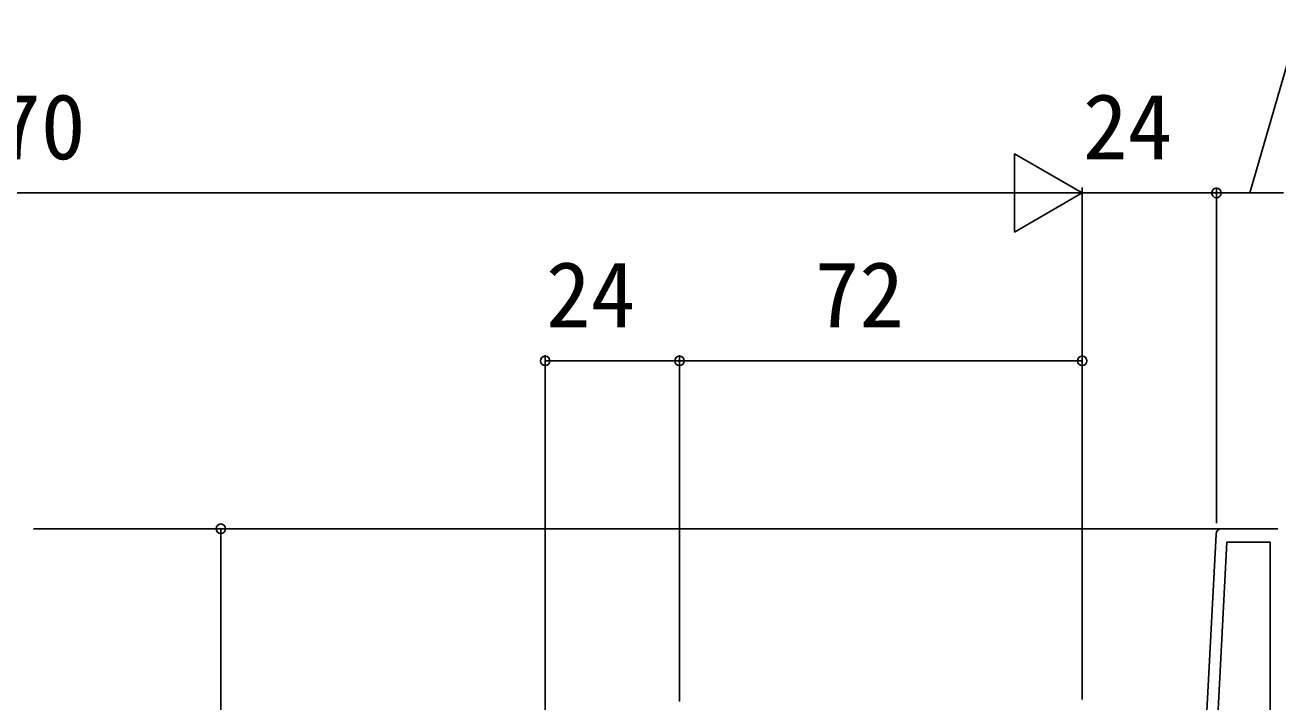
# Model space of a CAD drawing. Units: millimetres, scale not verified. Extents: x -700 to 700, y -1043 to 1038.
# Drawn here: x 257.5 to 481.5, y -602.2 to -481.3 of the extents above; entities that cross this region are included whole.
import ezdxf
from ezdxf.enums import TextEntityAlignment as Align

# ---------------------------------------------------------------- set-up
doc = ezdxf.new("R2010")
doc.units = ezdxf.units.MM
doc.header["$LTSCALE"] = 6
for name, color, linetype in [('0-2_YKK_11', 7, 'Continuous'), ('0-3_YKK_12', 2, 'Continuous'), ('0-6_YKK_D', 6, 'Continuous')]:
    doc.layers.add(name, color=color, linetype=linetype)
doc.styles.add('ＭＳ ゴシック', font='')
doc.styles.get('ＭＳ ゴシック').set_extended_font_data('MS Gothic')

msp = doc.modelspace()

# ---------------------------------------------------------------- linework, layer by layer
at = {"layer": '0-2_YKK_11'}
msp.add_line((471.449, -571.3), (481.5, -571.3), dxfattribs=at)
msp.add_lwpolyline([(441.674, -622.515), (447.3, -623.507), (447.3, -618.7), (441.944, -618.7), (441.076, -619.242), (440.5, -618.923), (440.5, -616.3), (468.142, -616.3), (470.45, -572.248)], dxfattribs=at)
msp.add_lwpolyline([(470.144, -616.3), (472.377, -573.7), (480.1, -573.7), (480.1, -616.3)], close=True, dxfattribs=at)
msp.add_arc((471.449, -572.3), 1, 90, 176.99997, dxfattribs=at)
at = {"layer": '0-3_YKK_12'}
msp.add_line((259.002, -571.296), (471.449, -571.3), dxfattribs=at)
at = {"layer": '0-6_YKK_D'}
for p, q in [((446.502, -511.297), (434.378, -504.297)), ((434.378, -504.297), (434.378, -518.297)), ((446.503, -601.798), (446.502, -510.297)), ((446.503, -601.798), (446.503, -510.298)), ((470.5, -570.3), (470.5, -510.298)), ((470.5, -570.3), (470.5, -510.298)), ((432.502, -511.297), (80.5, -511.299)), ((446.502, -511.297), (422.254, -511.297)), ((446.502, -511.297), (434.378, -518.297)), ((470.5, -511.298), (446.503, -511.298)), ((482.501, -511.298), (470.5, -511.298)), ((350.503, -606.518), (350.503, -540.301)), ((374.503, -541.301), (350.503, -541.301)), ((374.503, -602.202), (374.503, -540.301)), ((374.503, -602.202), (374.503, -540.301)), ((446.503, -541.301), (374.503, -541.301)), ((446.503, -601.798), (446.503, -540.301)), ((292.503, -571.3), (292.503, -686.3))]:
    msp.add_line(p, q, dxfattribs=at)
msp.add_lwpolyline([(476.5, -511.298), (485.155, -481.298), (509.792, -481.298)], dxfattribs=at)
for centre in [(470.5, -511.298), (350.503, -541.301), (374.503, -541.301), (374.503, -541.301), (446.503, -541.301), (292.503, -571.3)]:
    msp.add_circle(centre, 0.85, dxfattribs=at)

# ---------------------------------------------------------------- texts
at = {"layer": '0-6_YKK_D', "style": 'ＭＳ ゴシック'}
for s, p in [('DW＝W－70', (196.41, -508.798)), ('24', (446.638, -508.798)), ('24', (350.639, -538.801)), ('72', (398.685, -538.801))]:
    msp.add_text(s, height=11.73, dxfattribs=at).set_placement(p, align=Align.BOTTOM_LEFT)

doc.saveas('drawing.dxf')
